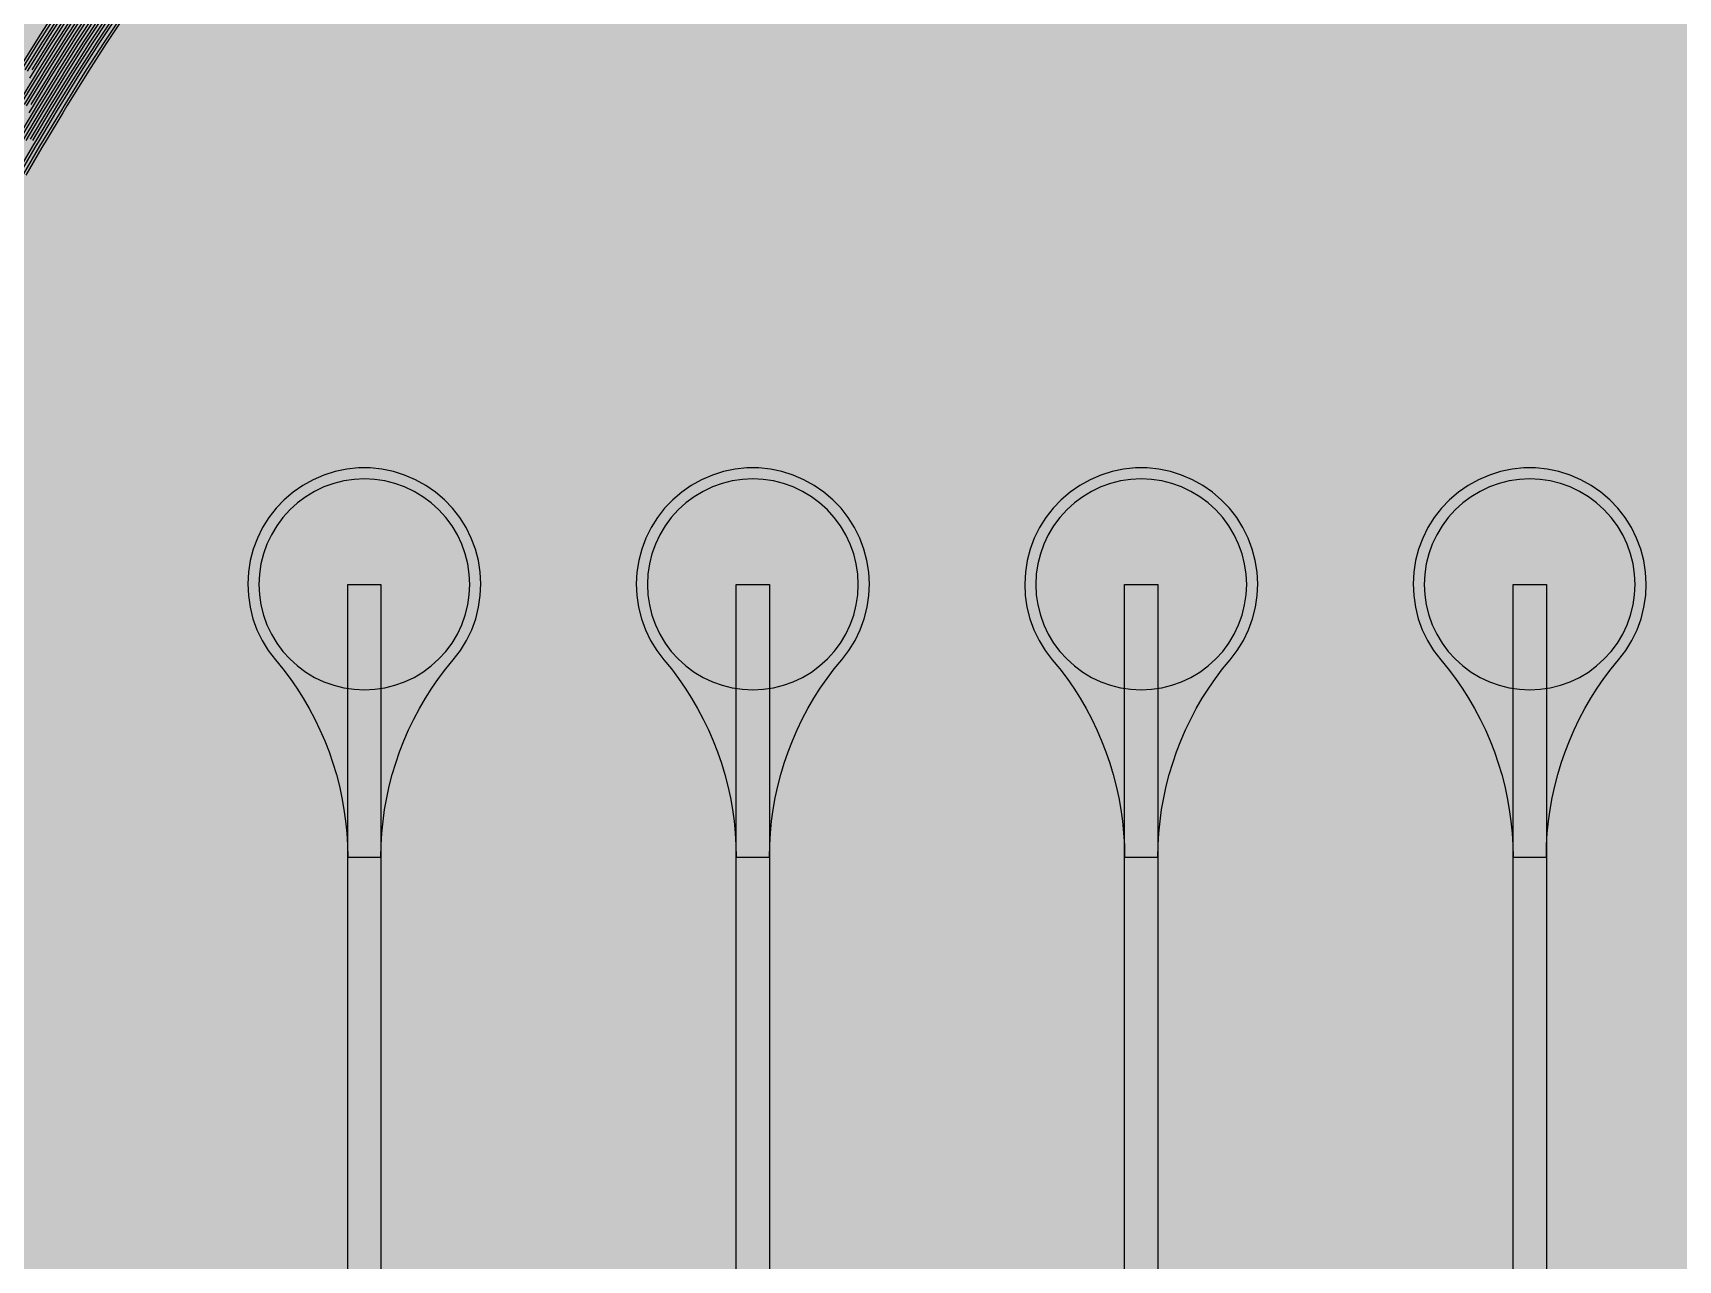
# Model space of a CAD drawing. Header units: metres. Extents: x -7240 to 10960, y -29667 to 1823.
# Drawn here: x 3424 to 4907, y -17651 to -16546 of the extents above; entities that cross this region are included whole.
import ezdxf

# ---------------------------------------------------------------- set-up
doc = ezdxf.new("R2010")
doc.units = ezdxf.units.M
for name, color, linetype in [('Metal1', 4, 'CONTINUOUS'), ('Polyimide', 7, 'CONTINUOUS'), ('Polyimide_Negative', 5, 'CONTINUOUS')]:
    doc.layers.add(name, color=color, linetype=linetype)

msp = doc.modelspace()

# ---------------------------------------------------------------- hatches: boundary and pattern name
at = {"layer": 'Polyimide'}
msp.add_hatch(color=7, dxfattribs=at).paths.add_polyline_path([(4088.5, -11806.9), (4098.7, -11851.2), (4115.6, -11893.5), (4138.6, -11932.7), (4167.4, -11968), (4201.1, -11998.5), (4239, -12023.6), (4280.3, -12042.7), (4349.2, -12073.7), (4413.2, -12113.8), (4471.3, -12162), (4522.3, -12217.7), (4565.4, -12279.7), (4599.7, -12346.9), (4624.7, -12418.2), (4639.9, -12492.2), (4645, -12567.5), (4639.9, -12642.8), (4624.7, -12716.8), (4599.7, -12788.1), (4565.4, -12855.3), (4522.3, -12917.3), (4471.3, -12973), (4413.2, -13021.2), (4349.2, -13061.3), (4280.3, -13092.3), (4239, -13111.4), (4201.1, -13136.5), (4167.4, -13167), (4138.6, -13202.3), (4115.6, -13241.5), (4098.7, -13283.8), (4088.5, -13328.1), (4085, -13373.5), (4085, -13567.5), (4099.4, -13861.6), (4142.6, -14152.8), (4214.2, -14438.4), (4313.4, -14715.5), (4439.2, -14981.7), (4590.6, -15234.2), (4766, -15470.7), (4963.7, -15688.8), (5181.8, -15886.5), (5418.3, -16061.9), (5670.8, -16213.3), (5936.9, -16339.1), (6214.1, -16438.3), (6499.7, -16509.9), (6790.9, -16553.1), (7085, -16567.5), (9960.4, -16567.5), (10038.8, -16571.4), (10116.4, -16582.9), (10192.6, -16601.9), (10266.5, -16628.4), (10337.5, -16662), (10404.8, -16702.3), (10467.9, -16749.1), (10526.1, -16801.8), (10578.8, -16860), (10625.6, -16923), (10665.9, -16990.4), (10699.5, -17061.4), (10725.9, -17135.3), (10745, -17211.4), (10756.5, -17289.1), (10760.4, -17367.5), (10760.4, -21957.3), (10721.6, -22012.9), (10686, -22070.6), (10653.6, -22130.1), (10624.5, -22191.4), (10598.9, -22254.2), (10576.8, -22318.2), (10558.3, -22383.5), (10543.4, -22449.6), (10532.2, -22516.5), (10524.7, -22583.8), (10521, -22651.5), (10521, -22719.3), (10524.7, -22787), (10532.2, -22854.4), (10543.4, -22921.2), (10558.3, -22987.4), (10576.8, -23052.6), (10598.9, -23116.7), (10624.5, -23179.5), (10653.6, -23240.7), (10686, -23300.3), (10721.6, -23357.9), (10760.4, -23413.5), (10760.4, -28667.5), (10756.5, -28745.9), (10745, -28823.6), (10725.9, -28899.7), (10699.5, -28973.6), (10665.9, -29044.6), (10625.6, -29112), (10578.8, -29175), (10526.1, -29233.2), (10467.9, -29285.9), (10404.8, -29332.7), (10337.5, -29373), (10266.5, -29406.6), (10192.6, -29433.1), (10116.4, -29452.1), (10038.8, -29463.6), (9960.4, -29467.5), (-6239.6, -29467.5), (-6318, -29463.6), (-6395.7, -29452.1), (-6471.9, -29433.1), (-6545.8, -29406.6), (-6616.7, -29373), (-6684.1, -29332.7), (-6747.1, -29285.9), (-6805.3, -29233.2), (-6858, -29175), (-6904.8, -29112), (-6945.2, -29044.6), (-6978.7, -28973.6), (-7005.2, -28899.7), (-7024.3, -28823.6), (-7035.8, -28745.9), (-7039.6, -28667.5), (-7039.6, -23426.3), (-6999.4, -23370.1), (-6962.3, -23311.6), (-6928.7, -23251.2), (-6898.5, -23189), (-6871.8, -23125.1), (-6848.8, -23059.9), (-6829.5, -22993.4), (-6814, -22926), (-6802.4, -22857.8), (-6794.6, -22789.1), (-6790.7, -22720), (-6790.7, -22650.8), (-6794.6, -22581.8), (-6802.4, -22513), (-6814, -22444.8), (-6829.5, -22377.4), (-6848.8, -22311), (-6871.8, -22245.7), (-6898.5, -22181.9), (-6928.7, -22119.7), (-6962.3, -22059.2), (-6999.4, -22000.8), (-7039.6, -21944.5), (-7039.6, -17367.5), (-7035.8, -17289.1), (-7024.3, -17211.4), (-7005.2, -17135.3), (-6978.7, -17061.4), (-6945.2, -16990.4), (-6904.8, -16923), (-6858, -16860), (-6805.3, -16801.8), (-6747.1, -16749.1), (-6684.1, -16702.3), (-6616.7, -16662), (-6545.8, -16628.4), (-6471.9, -16601.9), (-6395.7, -16582.9), (-6318, -16571.4), (-6239.6, -16567.5), (-3334, -16567.5), (-3039.9, -16553.1), (-2748.7, -16509.9), (-2463.1, -16438.3), (-2185.9, -16339.1), (-1919.8, -16213.3), (-1667.3, -16061.9), (-1430.8, -15886.5), (-1212.7, -15688.8), (-1015, -15470.7), (-839.6, -15234.2), (-688.2, -14981.7), (-562.4, -14715.5), (-463.2, -14438.4), (-391.6, -14152.8), (-348.4, -13861.6), (-334, -13567.5), (-334, -13373.5), (-337.5, -13328.1), (-347.7, -13283.8), (-364.6, -13241.5), (-387.6, -13202.3), (-416.4, -13167), (-450.1, -13136.5), (-488, -13111.4), (-529.3, -13092.3), (-529.3, -13092.3), (-598.2, -13061.3), (-662.2, -13021.2), (-720.3, -12973), (-771.3, -12917.3), (-814.4, -12855.3), (-848.7, -12788.1), (-873.7, -12716.8), (-888.9, -12642.8), (-894, -12567.5), (-888.9, -12492.2), (-873.7, -12418.2), (-848.7, -12346.9), (-814.4, -12279.7), (-771.3, -12217.7), (-720.3, -12162), (-662.2, -12113.8), (-598.2, -12073.7), (-529.3, -12042.7), (-488, -12023.6), (-450.1, -11998.5), (-416.4, -11968), (-387.6, -11932.7), (-364.6, -11893.5), (-347.7, -11851.2), (-337.5, -11806.9), (-334, -11761.5), (-334, -11074.3), (-337.5, -11028.9), (-347.7, -10984.6), (-364.6, -10942.4), (-387.6, -10903.1), (-416.4, -10867.8), (-450.1, -10837.3), (-488, -10812.2), (-529.3, -10793.2), (-529.3, -10793.2), (-598.2, -10762.1), (-662.2, -10722.1), (-720.3, -10673.8), (-771.3, -10618.1), (-814.4, -10556.1), (-848.7, -10488.9), (-873.7, -10417.6), (-888.9, -10343.7), (-894, -10268.3), (-888.9, -10193), (-873.7, -10119), (-848.7, -10047.8), (-814.4, -9980.5), (-771.3, -9918.5), (-720.3, -9862.9), (-662.2, -9814.6), (-598.2, -9774.6), (-529.3, -9743.5), (-488, -9724.5), (-450.1, -9699.4), (-416.4, -9668.8), (-387.6, -9633.5), (-364.6, -9594.3), (-347.7, -9552), (-337.5, -9507.7), (-334, -9462.4), (-334, -8775.1), (-337.5, -8729.8), (-347.7, -8685.5), (-364.6, -8643.2), (-387.6, -8604), (-416.4, -8568.7), (-450.1, -8538.1), (-488, -8513), (-529.3, -8494), (-529.3, -8494), (-598.2, -8462.9), (-662.2, -8422.9), (-720.3, -8374.6), (-771.3, -8319), (-814.4, -8257), (-848.7, -8189.7), (-873.7, -8118.5), (-888.9, -8044.5), (-894, -7969.2), (-888.9, -7893.8), (-873.7, -7819.9), (-848.7, -7748.6), (-814.4, -7681.4), (-771.3, -7619.4), (-720.3, -7563.7), (-662.2, -7515.4), (-598.2, -7475.4), (-529.3, -7444.3), (-529.3, -7444.3), (-488, -7425.3), (-450.1, -7400.2), (-416.4, -7369.7), (-387.6, -7334.4), (-364.6, -7295.1), (-347.7, -7252.9), (-337.5, -7208.6), (-334, -7163.2), (-334, -6476), (-337.5, -6430.6), (-347.7, -6386.3), (-364.6, -6344), (-387.6, -6304.8), (-416.4, -6269.5), (-450.1, -6239), (-488, -6213.9), (-529.3, -6194.8), (-529.3, -6194.8), (-598.2, -6163.8), (-662.2, -6123.7), (-720.3, -6075.5), (-771.3, -6019.8), (-814.4, -5957.8), (-848.7, -5890.6), (-873.7, -5819.3), (-888.9, -5745.3), (-894, -5670), (-888.9, -5594.7), (-873.7, -5520.7), (-848.7, -5449.4), (-814.4, -5382.2), (-771.3, -5320.2), (-720.3, -5264.5), (-662.2, -5216.3), (-598.2, -5176.2), (-529.3, -5145.2), (-529.3, -5145.2), (-488, -5126.1), (-450.1, -5101), (-416.4, -5070.5), (-387.6, -5035.2), (-364.6, -4996), (-347.7, -4953.7), (-337.5, -4909.4), (-334, -4864), (-334, 380), (-334, 1522.5), (-289, 1522.5), (-288.8, 1515.6), (-288.1, 1508.8), (-287, 1502), (-285.4, 1495.3), (-283.4, 1488.7), (-281, 1482.3), (-278.2, 1476.1), (-274.9, 1470), (-271.3, 1464.2), (-267.3, 1458.6), (-262.9, 1453.3), (-258.2, 1448.3), (-253.2, 1443.6), (-247.9, 1439.2), (-242.3, 1435.2), (-236.5, 1431.6), (-230.4, 1428.3), (-224.2, 1425.5), (-217.8, 1423.1), (-211.2, 1421.1), (-204.5, 1419.5), (-197.7, 1418.4), (-190.9, 1417.7), (-184, 1417.5), (-177.1, 1417.7), (-170.3, 1418.4), (-163.5, 1419.5), (-156.8, 1421.1), (-150.2, 1423.1), (-143.8, 1425.5), (-137.6, 1428.3), (-131.5, 1431.6), (-125.7, 1435.2), (-120.1, 1439.2), (-114.8, 1443.6), (-109.8, 1448.3), (-105.1, 1453.3), (-100.7, 1458.6), (-96.7, 1464.2), (-93.1, 1470), (-89.8, 1476.1), (-87, 1482.3), (-84.6, 1488.7), (-82.6, 1495.3), (-81, 1502), (-79.9, 1508.8), (-79.2, 1515.6), (-79, 1522.5), (1786, 1522.5), (3835, 1522.5), (3835.2, 1529), (3835.9, 1535.6), (3836.9, 1542), (3838.4, 1548.4), (3840.3, 1554.6), (3842.6, 1560.8), (3845.3, 1566.7), (3848.4, 1572.5), (3851.9, 1578.1), (3855.7, 1583.4), (3859.8, 1588.4), (3864.3, 1593.2), (3869.1, 1597.7), (3874.1, 1601.8), (3879.4, 1605.6), (3885, 1609.1), (3890.8, 1612.2), (3896.7, 1614.9), (3902.9, 1617.2), (3909.1, 1619.1), (3915.5, 1620.6), (3921.9, 1621.6), (3928.5, 1622.3), (3935, 1622.5), (3941.5, 1622.3), (3948.1, 1621.6), (3954.5, 1620.6), (3960.9, 1619.1), (3967.1, 1617.2), (3973.3, 1614.9), (3979.2, 1612.2), (3985, 1609.1), (3990.6, 1605.6), (3995.9, 1601.8), (4000.9, 1597.7), (4005.7, 1593.2), (4010.2, 1588.4), (4014.3, 1583.4), (4018.1, 1578.1), (4021.6, 1572.5), (4024.7, 1566.7), (4027.4, 1560.8), (4029.7, 1554.6), (4031.6, 1548.4), (4033.1, 1542), (4034.1, 1535.6), (4034.8, 1529), (4035, 1522.5), (4085, 1522.5), (4085, 380), (4085, 330), (4085, -4864), (4088.5, -4909.4), (4098.7, -4953.7), (4115.6, -4996), (4138.6, -5035.2), (4167.4, -5070.5), (4201.1, -5101), (4239, -5126.1), (4280.3, -5145.2), (4280.3, -5145.2), (4349.2, -5176.2), (4413.2, -5216.3), (4471.3, -5264.5), (4522.3, -5320.2), (4565.4, -5382.2), (4599.7, -5449.4), (4624.7, -5520.7), (4639.9, -5594.7), (4645, -5670), (4639.9, -5745.3), (4624.7, -5819.3), (4599.7, -5890.6), (4565.4, -5957.8), (4522.3, -6019.8), (4471.3, -6075.5), (4413.2, -6123.7), (4349.2, -6163.8), (4280.3, -6194.8), (4239, -6213.9), (4201.1, -6239), (4167.4, -6269.5), (4138.6, -6304.8), (4115.6, -6344), (4098.7, -6386.3), (4088.5, -6430.6), (4085, -6476), (4085, -11761.5), (4088.5, -11806.9)])

# ---------------------------------------------------------------- linework, layer by layer
at = {"layer": 'Metal1'}
for points in [[(3409.9, -16672.7), (3424.3, -16647.8), (3428, -16641.5), (3442.9, -16616.6), (3446.8, -16610.2), (3462.2, -16585.4), (3466.2, -16579), (3482.2, -16554.1), (3486.3, -16547.7), (3502.8, -16522.8)], [(3410.1, -16641.5), (3424.9, -16616.6), (3428.7, -16610.2), (3444, -16585.4), (3447.9, -16579), (3463.7, -16554.1), (3467.8, -16547.7), (3484.1, -16522.9)], [(3410.6, -16610.2), (3425.7, -16585.4), (3429.6, -16579), (3445.2, -16554.1), (3449.3, -16547.7), (3465.5, -16522.9)], [(3411.3, -16579), (3426.8, -16554.1), (3430.8, -16547.7), (3446.8, -16522.9)], [(3504.4, -16524), (3488, -16548.8), (3483.8, -16555.2), (3467.9, -16580), (3463.9, -16586.4), (3448.5, -16611.3), (3444.6, -16617.6), (3429.8, -16642.5), (3426, -16648.9), (3411.7, -16673.7)], [(3485.8, -16524), (3469.5, -16548.8), (3465.4, -16555.2), (3449.6, -16580), (3445.7, -16586.4), (3430.4, -16611.3), (3426.6, -16617.6), (3411.8, -16642.5)], [(3467.1, -16523.9), (3451, -16548.8), (3446.9, -16555.2), (3431.3, -16580), (3427.4, -16586.4), (3412.3, -16611.3)], [(3448.5, -16523.9), (3432.5, -16548.8), (3428.5, -16555.2), (3413, -16580)], [(3416.1, -16641.5), (3430.9, -16616.6), (3434.7, -16610.2), (3450, -16585.4), (3454, -16579), (3469.9, -16554.1), (3474, -16547.7), (3490.3, -16522.8)], [(3416.2, -16672.7), (3430.6, -16647.8), (3434.4, -16641.5), (3449.3, -16616.6), (3453.2, -16610.2), (3468.7, -16585.3), (3472.7, -16579), (3488.7, -16554.1), (3492.9, -16547.7), (3509.5, -16522.8)], [(3416.6, -16610.2), (3431.8, -16585.4), (3435.7, -16579), (3451.4, -16554.1), (3455.5, -16547.7), (3471.7, -16522.9)], [(3417.4, -16579), (3432.9, -16554.1), (3437, -16547.7), (3453, -16522.9)], [(3492, -16524), (3475.7, -16548.8), (3471.5, -16555.2), (3455.7, -16580), (3451.7, -16586.4), (3436.4, -16611.3), (3432.6, -16617.6), (3417.8, -16642.5)], [(3511.1, -16524), (3494.6, -16548.8), (3490.4, -16555.2), (3474.4, -16580), (3470.4, -16586.4), (3454.9, -16611.3), (3451.1, -16617.6), (3436.1, -16642.5), (3432.4, -16648.9), (3417.9, -16673.7)], [(3473.3, -16523.9), (3457.2, -16548.8), (3453.1, -16555.2), (3437.4, -16580), (3433.5, -16586.4), (3418.3, -16611.3)], [(3454.7, -16523.9), (3438.7, -16548.8), (3434.6, -16555.2), (3419.1, -16580)], [(3479.6, -16523.9), (3463.3, -16548.8), (3459.2, -16555.2), (3443.5, -16580), (3439.6, -16586.4), (3424.4, -16611.3), (3420.6, -16617.6)], [(3460.9, -16523.9), (3444.8, -16548.8), (3440.8, -16555.2), (3425.2, -16580), (3421.3, -16586.4)], [(3422.1, -16641.5), (3436.9, -16616.6), (3440.8, -16610.2), (3456.1, -16585.4), (3460.1, -16579), (3476, -16554.1), (3480.1, -16547.7), (3496.6, -16522.8)], [(3422.7, -16610.2), (3437.9, -16585.4), (3441.8, -16579), (3457.5, -16554.1), (3461.6, -16547.7), (3477.9, -16522.9)], [(3423.5, -16579), (3439.1, -16554.1), (3443.1, -16547.7), (3459.2, -16522.9)], [(3498.2, -16524), (3481.8, -16548.8), (3477.7, -16555.2), (3461.8, -16580), (3457.8, -16586.4), (3442.5, -16611.3), (3438.6, -16617.6), (3423.8, -16642.5)], [(9321.9, -19226.6), (9321.9, -18067.4), (9292.5, -18038), (3752.5, -18038), (3718.9, -18008.6), (3707.9, -17848), (3707.9, -17042.5), (3737.9, -17042.5), (3737.9, -17848), (3726.8, -18005.4), (3753.3, -18036), (9293.3, -18036), (9323.9, -18066.6), (9323.9, -19227.4)], [(9331.9, -19236.6), (9331.9, -18057.4), (9302.5, -18028), (4102.5, -18028), (4068.9, -17998.6), (4057.9, -17840), (4057.9, -17042.5), (4087.9, -17042.5), (4087.9, -17840), (4076.9, -17995.4), (4103.3, -18026), (9303.3, -18026), (9333.9, -18056.6), (9333.9, -19237.4)], [(9341.9, -19246.6), (9341.9, -18047.4), (9312.5, -18018), (4452.5, -18018), (4418.9, -17988.7), (4407.9, -17832), (4407.9, -17042.5), (4437.9, -17042.5), (4437.9, -17832), (4426.9, -17985.3), (4453.3, -18016), (9313.3, -18016), (9343.9, -18046.6), (9343.9, -19247.4)], [(9351.9, -19256.6), (9351.9, -18037.4), (9322.5, -18008), (4802.5, -18008), (4768.8, -17978.7), (4757.9, -17824), (4757.9, -17042.5), (4787.9, -17042.5), (4787.9, -17824), (4776.9, -17975.3), (4803.3, -18006), (9323.3, -18006), (9353.9, -18036.6), (9353.9, -19257.4)]]:
    msp.add_lwpolyline(points, dxfattribs=at)
for points in [[(3737.9, -17288.1), (3738.1, -17277.3), (3738.7, -17266.6), (3739.8, -17255.9), (3741.2, -17245.3), (3743.1, -17234.7), (3745.4, -17224.2), (3748.1, -17213.9), (3751.2, -17203.6), (3754.7, -17193.4), (3758.6, -17183.4), (3762.8, -17173.6), (3767.5, -17163.9), (3772.5, -17154.4), (3777.9, -17145.1), (3783.7, -17136.1), (3789.8, -17127.3), (3796.2, -17118.7), (3803, -17110.4), (3809.4, -17101.9), (3815, -17092.9), (3819.6, -17083.3), (3823.2, -17073.4), (3825.8, -17063.1), (3827.4, -17052.6), (3827.9, -17042), (3827.3, -17031.4), (3825.6, -17020.9), (3822.9, -17010.7), (3819.2, -17000.8), (3814.5, -16991.3), (3808.9, -16982.3), (3802.4, -16973.9), (3795, -16966.2), (3787, -16959.3), (3778.3, -16953.3), (3769, -16948.2), (3759.2, -16944), (3749.1, -16940.8), (3738.7, -16938.7), (3728.2, -16937.6), (3717.6, -16937.6), (3707, -16938.7), (3696.6, -16940.8), (3686.5, -16944), (3676.8, -16948.2), (3667.5, -16953.3), (3658.8, -16959.3), (3650.7, -16966.2), (3643.4, -16973.9), (3636.9, -16982.3), (3631.2, -16991.3), (3626.5, -17000.8), (3622.8, -17010.7), (3620.1, -17020.9), (3618.5, -17031.4), (3617.9, -17042), (3618.4, -17052.6), (3619.9, -17063.1), (3622.5, -17073.4), (3626.1, -17083.3), (3630.8, -17092.9), (3636.3, -17101.9), (3642.7, -17110.4), (3649.5, -17118.7), (3656, -17127.3), (3662.1, -17136.1), (3667.8, -17145.1), (3673.2, -17154.4), (3678.3, -17163.9), (3682.9, -17173.6), (3687.2, -17183.4), (3691.1, -17193.4), (3694.6, -17203.6), (3697.7, -17213.9), (3700.4, -17224.2), (3702.7, -17234.7), (3704.5, -17245.3), (3706, -17255.9), (3707, -17266.6), (3707.7, -17277.3), (3707.9, -17288.1), (3737.9, -17288.1)], [(4087.9, -17288.1), (4088.1, -17277.3), (4088.7, -17266.6), (4089.8, -17255.9), (4091.2, -17245.3), (4093.1, -17234.7), (4095.4, -17224.2), (4098.1, -17213.9), (4101.2, -17203.6), (4104.7, -17193.4), (4108.6, -17183.4), (4112.8, -17173.6), (4117.5, -17163.9), (4122.5, -17154.4), (4127.9, -17145.1), (4133.7, -17136.1), (4139.8, -17127.3), (4146.2, -17118.7), (4153, -17110.4), (4159.4, -17101.9), (4165, -17092.9), (4169.6, -17083.3), (4173.2, -17073.4), (4175.8, -17063.1), (4177.4, -17052.6), (4177.9, -17042), (4177.3, -17031.4), (4175.6, -17020.9), (4172.9, -17010.7), (4169.2, -17000.8), (4164.5, -16991.3), (4158.9, -16982.3), (4152.4, -16973.9), (4145, -16966.2), (4137, -16959.3), (4128.3, -16953.3), (4119, -16948.2), (4109.2, -16944), (4099.1, -16940.8), (4088.7, -16938.7), (4078.2, -16937.6), (4067.6, -16937.6), (4057, -16938.7), (4046.6, -16940.8), (4036.5, -16944), (4026.8, -16948.2), (4017.5, -16953.3), (4008.8, -16959.3), (4000.7, -16966.2), (3993.4, -16973.9), (3986.9, -16982.3), (3981.2, -16991.3), (3976.5, -17000.8), (3972.8, -17010.7), (3970.1, -17020.9), (3968.5, -17031.4), (3967.9, -17042), (3968.4, -17052.6), (3969.9, -17063.1), (3972.5, -17073.4), (3976.1, -17083.3), (3980.8, -17092.9), (3986.3, -17101.9), (3992.7, -17110.4), (3999.5, -17118.7), (4006, -17127.3), (4012.1, -17136.1), (4017.8, -17145.1), (4023.2, -17154.4), (4028.3, -17163.9), (4032.9, -17173.6), (4037.2, -17183.4), (4041.1, -17193.4), (4044.6, -17203.6), (4047.7, -17213.9), (4050.4, -17224.2), (4052.7, -17234.7), (4054.5, -17245.3), (4056, -17255.9), (4057, -17266.6), (4057.7, -17277.3), (4057.9, -17288.1), (4087.9, -17288.1)], [(4437.9, -17288.1), (4438.1, -17277.3), (4438.7, -17266.6), (4439.8, -17255.9), (4441.2, -17245.3), (4443.1, -17234.7), (4445.4, -17224.2), (4448.1, -17213.9), (4451.2, -17203.6), (4454.7, -17193.4), (4458.6, -17183.4), (4462.8, -17173.6), (4467.5, -17163.9), (4472.5, -17154.4), (4477.9, -17145.1), (4483.7, -17136.1), (4489.8, -17127.3), (4496.2, -17118.7), (4503, -17110.4), (4509.4, -17101.9), (4515, -17092.9), (4519.6, -17083.3), (4523.2, -17073.4), (4525.8, -17063.1), (4527.4, -17052.6), (4527.9, -17042), (4527.3, -17031.4), (4525.6, -17020.9), (4522.9, -17010.7), (4519.2, -17000.8), (4514.5, -16991.3), (4508.9, -16982.3), (4502.4, -16973.9), (4495, -16966.2), (4487, -16959.3), (4478.3, -16953.3), (4469, -16948.2), (4459.2, -16944), (4449.1, -16940.8), (4438.7, -16938.7), (4428.2, -16937.6), (4417.6, -16937.6), (4407, -16938.7), (4396.6, -16940.8), (4386.5, -16944), (4376.8, -16948.2), (4367.5, -16953.3), (4358.8, -16959.3), (4350.7, -16966.2), (4343.4, -16973.9), (4336.9, -16982.3), (4331.2, -16991.3), (4326.5, -17000.8), (4322.8, -17010.7), (4320.1, -17020.9), (4318.5, -17031.4), (4317.9, -17042), (4318.4, -17052.6), (4319.9, -17063.1), (4322.5, -17073.4), (4326.1, -17083.3), (4330.8, -17092.9), (4336.3, -17101.9), (4342.7, -17110.4), (4349.5, -17118.7), (4356, -17127.3), (4362.1, -17136.1), (4367.8, -17145.1), (4373.2, -17154.4), (4378.3, -17163.9), (4382.9, -17173.6), (4387.2, -17183.4), (4391.1, -17193.4), (4394.6, -17203.6), (4397.7, -17213.9), (4400.4, -17224.2), (4402.7, -17234.7), (4404.5, -17245.3), (4406, -17255.9), (4407, -17266.6), (4407.7, -17277.3), (4407.9, -17288.1), (4437.9, -17288.1)], [(4787.9, -17288.1), (4788.1, -17277.3), (4788.7, -17266.6), (4789.8, -17255.9), (4791.2, -17245.3), (4793.1, -17234.7), (4795.4, -17224.2), (4798.1, -17213.9), (4801.2, -17203.6), (4804.7, -17193.4), (4808.6, -17183.4), (4812.8, -17173.6), (4817.5, -17163.9), (4822.5, -17154.4), (4827.9, -17145.1), (4833.7, -17136.1), (4839.8, -17127.3), (4846.2, -17118.7), (4853, -17110.4), (4859.4, -17101.9), (4865, -17092.9), (4869.6, -17083.3), (4873.2, -17073.4), (4875.8, -17063.1), (4877.4, -17052.6), (4877.9, -17042), (4877.3, -17031.4), (4875.6, -17020.9), (4872.9, -17010.7), (4869.2, -17000.8), (4864.5, -16991.3), (4858.9, -16982.3), (4852.4, -16973.9), (4845, -16966.2), (4837, -16959.3), (4828.3, -16953.3), (4819, -16948.2), (4809.2, -16944), (4799.1, -16940.8), (4788.7, -16938.7), (4778.2, -16937.6), (4767.6, -16937.6), (4757, -16938.7), (4746.6, -16940.8), (4736.5, -16944), (4726.8, -16948.2), (4717.5, -16953.3), (4708.8, -16959.3), (4700.7, -16966.2), (4693.4, -16973.9), (4686.9, -16982.3), (4681.2, -16991.3), (4676.5, -17000.8), (4672.8, -17010.7), (4670.1, -17020.9), (4668.5, -17031.4), (4667.9, -17042), (4668.4, -17052.6), (4669.9, -17063.1), (4672.5, -17073.4), (4676.1, -17083.3), (4680.8, -17092.9), (4686.3, -17101.9), (4692.7, -17110.4), (4699.5, -17118.7), (4706, -17127.3), (4712.1, -17136.1), (4717.8, -17145.1), (4723.2, -17154.4), (4728.3, -17163.9), (4732.9, -17173.6), (4737.2, -17183.4), (4741.1, -17193.4), (4744.6, -17203.6), (4747.7, -17213.9), (4750.4, -17224.2), (4752.7, -17234.7), (4754.5, -17245.3), (4756, -17255.9), (4757, -17266.6), (4757.7, -17277.3), (4757.9, -17288.1), (4787.9, -17288.1)]]:
    msp.add_lwpolyline(points, close=True, dxfattribs=at)
at = {"layer": 'Polyimide_Negative'}
for points in [[(3817.9, -17042.5), (3817.4, -17033.2), (3816, -17024), (3813.8, -17014.9), (3810.6, -17006.1), (3806.7, -16997.7), (3801.9, -16989.7), (3796.3, -16982.2), (3790.1, -16975.3), (3783.1, -16969.1), (3775.7, -16963.5), (3767.7, -16958.7), (3759.2, -16954.7), (3750.5, -16951.6), (3741.4, -16949.3), (3732.2, -16948), (3722.9, -16947.5), (3713.6, -16948), (3704.3, -16949.3), (3695.3, -16951.6), (3686.5, -16954.7), (3678.1, -16958.7), (3670.1, -16963.5), (3662.6, -16969.1), (3655.7, -16975.3), (3649.4, -16982.2), (3643.9, -16989.7), (3639.1, -16997.7), (3635.1, -17006.1), (3632, -17014.9), (3629.7, -17024), (3628.3, -17033.2), (3627.9, -17042.5), (3628.3, -17051.8), (3629.7, -17061), (3632, -17070.1), (3635.1, -17078.9), (3639.1, -17087.3), (3643.9, -17095.3), (3649.4, -17102.8), (3655.7, -17109.7), (3662.6, -17115.9), (3670.1, -17121.5), (3678.1, -17126.3), (3686.5, -17130.3), (3695.3, -17133.4), (3704.3, -17135.7), (3713.6, -17137), (3722.9, -17137.5), (3732.2, -17137), (3741.4, -17135.7), (3750.5, -17133.4), (3759.2, -17130.3), (3767.7, -17126.3), (3775.7, -17121.5), (3783.1, -17115.9), (3790.1, -17109.7), (3796.3, -17102.8), (3801.9, -17095.3), (3806.7, -17087.3), (3810.6, -17078.9), (3813.8, -17070.1), (3816, -17061), (3817.4, -17051.8), (3817.9, -17042.5)], [(4167.9, -17042.5), (4167.4, -17033.2), (4166, -17024), (4163.8, -17014.9), (4160.6, -17006.1), (4156.7, -16997.7), (4151.9, -16989.7), (4146.3, -16982.2), (4140.1, -16975.3), (4133.1, -16969.1), (4125.7, -16963.5), (4117.7, -16958.7), (4109.2, -16954.7), (4100.5, -16951.6), (4091.4, -16949.3), (4082.2, -16948), (4072.9, -16947.5), (4063.6, -16948), (4054.3, -16949.3), (4045.3, -16951.6), (4036.5, -16954.7), (4028.1, -16958.7), (4020.1, -16963.5), (4012.6, -16969.1), (4005.7, -16975.3), (3999.4, -16982.2), (3993.9, -16989.7), (3989.1, -16997.7), (3985.1, -17006.1), (3982, -17014.9), (3979.7, -17024), (3978.3, -17033.2), (3977.9, -17042.5), (3978.3, -17051.8), (3979.7, -17061), (3982, -17070.1), (3985.1, -17078.9), (3989.1, -17087.3), (3993.9, -17095.3), (3999.4, -17102.8), (4005.7, -17109.7), (4012.6, -17115.9), (4020.1, -17121.5), (4028.1, -17126.3), (4036.5, -17130.3), (4045.3, -17133.4), (4054.3, -17135.7), (4063.6, -17137), (4072.9, -17137.5), (4082.2, -17137), (4091.4, -17135.7), (4100.5, -17133.4), (4109.2, -17130.3), (4117.7, -17126.3), (4125.7, -17121.5), (4133.1, -17115.9), (4140.1, -17109.7), (4146.3, -17102.8), (4151.9, -17095.3), (4156.7, -17087.3), (4160.6, -17078.9), (4163.8, -17070.1), (4166, -17061), (4167.4, -17051.8), (4167.9, -17042.5)], [(4517.9, -17042.5), (4517.4, -17033.2), (4516, -17024), (4513.8, -17014.9), (4510.6, -17006.1), (4506.7, -16997.7), (4501.9, -16989.7), (4496.3, -16982.2), (4490.1, -16975.3), (4483.1, -16969.1), (4475.7, -16963.5), (4467.7, -16958.7), (4459.2, -16954.7), (4450.5, -16951.6), (4441.4, -16949.3), (4432.2, -16948), (4422.9, -16947.5), (4413.6, -16948), (4404.3, -16949.3), (4395.3, -16951.6), (4386.5, -16954.7), (4378.1, -16958.7), (4370.1, -16963.5), (4362.6, -16969.1), (4355.7, -16975.3), (4349.4, -16982.2), (4343.9, -16989.7), (4339.1, -16997.7), (4335.1, -17006.1), (4332, -17014.9), (4329.7, -17024), (4328.3, -17033.2), (4327.9, -17042.5), (4328.3, -17051.8), (4329.7, -17061), (4332, -17070.1), (4335.1, -17078.9), (4339.1, -17087.3), (4343.9, -17095.3), (4349.4, -17102.8), (4355.7, -17109.7), (4362.6, -17115.9), (4370.1, -17121.5), (4378.1, -17126.3), (4386.5, -17130.3), (4395.3, -17133.4), (4404.3, -17135.7), (4413.6, -17137), (4422.9, -17137.5), (4432.2, -17137), (4441.4, -17135.7), (4450.5, -17133.4), (4459.2, -17130.3), (4467.7, -17126.3), (4475.7, -17121.5), (4483.1, -17115.9), (4490.1, -17109.7), (4496.3, -17102.8), (4501.9, -17095.3), (4506.7, -17087.3), (4510.6, -17078.9), (4513.8, -17070.1), (4516, -17061), (4517.4, -17051.8), (4517.9, -17042.5)], [(4867.9, -17042.5), (4867.4, -17033.2), (4866, -17024), (4863.8, -17014.9), (4860.6, -17006.1), (4856.7, -16997.7), (4851.9, -16989.7), (4846.3, -16982.2), (4840.1, -16975.3), (4833.1, -16969.1), (4825.7, -16963.5), (4817.7, -16958.7), (4809.2, -16954.7), (4800.5, -16951.6), (4791.4, -16949.3), (4782.2, -16948), (4772.9, -16947.5), (4763.6, -16948), (4754.3, -16949.3), (4745.3, -16951.6), (4736.5, -16954.7), (4728.1, -16958.7), (4720.1, -16963.5), (4712.6, -16969.1), (4705.7, -16975.3), (4699.4, -16982.2), (4693.9, -16989.7), (4689.1, -16997.7), (4685.1, -17006.1), (4682, -17014.9), (4679.7, -17024), (4678.3, -17033.2), (4677.9, -17042.5), (4678.3, -17051.8), (4679.7, -17061), (4682, -17070.1), (4685.1, -17078.9), (4689.1, -17087.3), (4693.9, -17095.3), (4699.4, -17102.8), (4705.7, -17109.7), (4712.6, -17115.9), (4720.1, -17121.5), (4728.1, -17126.3), (4736.5, -17130.3), (4745.3, -17133.4), (4754.3, -17135.7), (4763.6, -17137), (4772.9, -17137.5), (4782.2, -17137), (4791.4, -17135.7), (4800.5, -17133.4), (4809.2, -17130.3), (4817.7, -17126.3), (4825.7, -17121.5), (4833.1, -17115.9), (4840.1, -17109.7), (4846.3, -17102.8), (4851.9, -17095.3), (4856.7, -17087.3), (4860.6, -17078.9), (4863.8, -17070.1), (4866, -17061), (4867.4, -17051.8), (4867.9, -17042.5)]]:
    msp.add_lwpolyline(points, close=True, dxfattribs=at)

doc.saveas('drawing.dxf')
